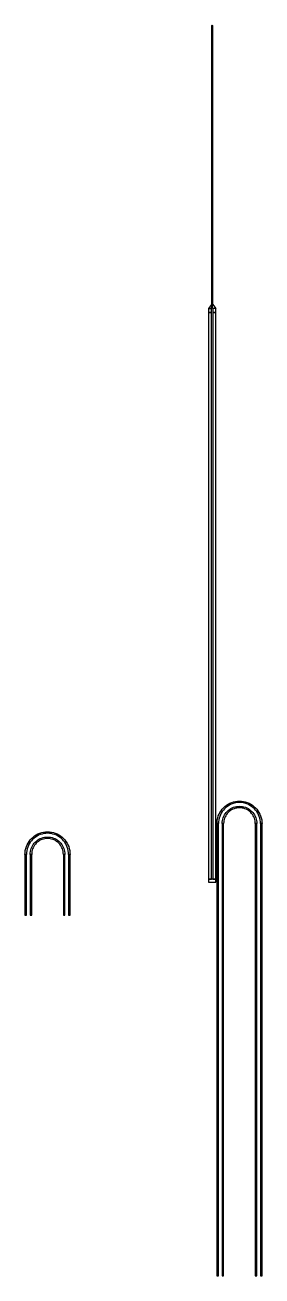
# Model space of a CAD drawing. Extents: x 0 to 42, y 0 to 14.
# Drawn here: x 25.09 to 26.33, y 5.2 to 11.71 of the extents above; entities that cross this region are included whole.
import ezdxf

# ---------------------------------------------------------------- set-up
doc = ezdxf.new("R2010")
doc.units = 0
doc.layers.add('MSgnd', color=3, linetype='CONTINUOUS')

msp = doc.modelspace()

# ---------------------------------------------------------------- linework, layer by layer
at = {"layer": 'MSgnd', "linetype": 'CONTINUOUS'}
for points in [[(26.0659, 11.7089), (26.0637, 11.7039), (26.0697, 11.7039), (26.0675, 11.7089), (26.0659, 11.7089)], [(26.0637, 11.7039), (26.0637, 11.6969), (26.0697, 11.6969), (26.0697, 11.7039), (26.0637, 11.7039)], [(26.0637, 11.6969), (26.0637, 10.254278), (26.0697, 10.254278), (26.0697, 11.6969), (26.0637, 11.6969)], [(26.0667, 10.254278), (26.0637, 10.254278), (26.0478, 10.233278), (26.0636, 10.233278), (26.0667, 10.254278)], [(26.0478, 10.233278), (26.0478, 10.212278), (26.0636, 10.212278), (26.0636, 10.233278), (26.0478, 10.233278)], [(26.0657, 10.254278), (26.06515, 10.247278), (26.06825, 10.247278), (26.0677, 10.254278), (26.0657, 10.254278)], [(26.0667, 10.254278), (26.0697, 10.254278), (26.0856, 10.233278), (26.0698, 10.233278), (26.0667, 10.254278)], [(26.0698, 10.233278), (26.0698, 10.212278), (26.0856, 10.212278), (26.0856, 10.233278), (26.0698, 10.233278)], [(26.0478, 10.212278), (26.0478, 7.265118), (26.0636, 7.265118), (26.0636, 10.212278), (26.0478, 10.212278)], [(26.0698, 10.212278), (26.0698, 7.265118), (26.0856, 7.265118), (26.0856, 10.212278), (26.0698, 10.212278)], [(26.209, 7.663139), (26.199448, 7.662722), (26.189968, 7.661474), (26.180633, 7.659404), (26.171515, 7.656529), (26.162681, 7.65287), (26.1542, 7.648455), (26.146136, 7.643318), (26.13855, 7.637497), (26.131501, 7.631038), (26.125042, 7.623988), (26.119221, 7.616403), (26.114084, 7.608339), (26.109669, 7.599858), (26.10601, 7.591024), (26.103135, 7.581905), (26.101065, 7.57257), (26.099817, 7.563091), (26.0994, 7.553539), (26.0916, 7.553539), (26.092047, 7.563771), (26.093384, 7.573925), (26.0956, 7.583924), (26.09868, 7.593692), (26.102599, 7.603154), (26.107329, 7.612239), (26.112832, 7.620877), (26.119066, 7.629002), (26.125986, 7.636553), (26.133537, 7.643472), (26.141662, 7.649707), (26.1503, 7.65521), (26.159385, 7.659939), (26.168847, 7.663859), (26.178615, 7.666938), (26.188614, 7.669155), (26.198768, 7.670492), (26.209, 7.670939), (26.209, 7.663139)], [(26.209, 7.636139), (26.201801, 7.635824), (26.194657, 7.634884), (26.187622, 7.633324), (26.180749, 7.631157), (26.174092, 7.6284), (26.1677, 7.625072), (26.161623, 7.621201), (26.155906, 7.616814), (26.150593, 7.611946), (26.145725, 7.606633), (26.141338, 7.600916), (26.137466, 7.594839), (26.134139, 7.588447), (26.131381, 7.58179), (26.129215, 7.574917), (26.127655, 7.567882), (26.126714, 7.560738), (26.1264, 7.553539), (26.1186, 7.553539), (26.118944, 7.561418), (26.119973, 7.569236), (26.12168, 7.576936), (26.124052, 7.584457), (26.12707, 7.591743), (26.130711, 7.598739), (26.134949, 7.60539), (26.13975, 7.611647), (26.145078, 7.617461), (26.150892, 7.622789), (26.157149, 7.62759), (26.1638, 7.631827), (26.170795, 7.635469), (26.178081, 7.638487), (26.185603, 7.640858), (26.193302, 7.642565), (26.201121, 7.643595), (26.209, 7.643939), (26.209, 7.636139)], [(26.3186, 7.553539), (26.318183, 7.563091), (26.316935, 7.57257), (26.314865, 7.581905), (26.31199, 7.591024), (26.308331, 7.599858), (26.303916, 7.608339), (26.298779, 7.616403), (26.292958, 7.623988), (26.286499, 7.631038), (26.27945, 7.637497), (26.271864, 7.643318), (26.2638, 7.648455), (26.255319, 7.65287), (26.246485, 7.656529), (26.237367, 7.659404), (26.228032, 7.661474), (26.218552, 7.662722), (26.209, 7.663139), (26.209, 7.670939), (26.219232, 7.670492), (26.229386, 7.669155), (26.239385, 7.666938), (26.249153, 7.663859), (26.258615, 7.659939), (26.2677, 7.65521), (26.276338, 7.649707), (26.284463, 7.643472), (26.292014, 7.636553), (26.298934, 7.629002), (26.305168, 7.620877), (26.310671, 7.612239), (26.315401, 7.603154), (26.31932, 7.593692), (26.3224, 7.583924), (26.324616, 7.573925), (26.325953, 7.563771), (26.3264, 7.553539), (26.3186, 7.553539)], [(26.2916, 7.553539), (26.291286, 7.560738), (26.290345, 7.567882), (26.288785, 7.574917), (26.286619, 7.58179), (26.283861, 7.588447), (26.280534, 7.594839), (26.276662, 7.600916), (26.272275, 7.606633), (26.267407, 7.611946), (26.262094, 7.616814), (26.256377, 7.621201), (26.2503, 7.625072), (26.243908, 7.6284), (26.237251, 7.631157), (26.230378, 7.633324), (26.223343, 7.634884), (26.216199, 7.635824), (26.209, 7.636139), (26.209, 7.643939), (26.216879, 7.643595), (26.224698, 7.642565), (26.232397, 7.640858), (26.239919, 7.638487), (26.247205, 7.635469), (26.2542, 7.631827), (26.260851, 7.62759), (26.267108, 7.622789), (26.272922, 7.617461), (26.27825, 7.611647), (26.283051, 7.60539), (26.287289, 7.598739), (26.29093, 7.591743), (26.293948, 7.584457), (26.29632, 7.576936), (26.298027, 7.569236), (26.299056, 7.561418), (26.2994, 7.553539), (26.2916, 7.553539)], [(26.0994, 7.249318), (26.0994, 7.553539), (26.0916, 7.553539), (26.0916, 7.249318), (26.0994, 7.249318)], [(26.1264, 7.249318), (26.1264, 7.553539), (26.1186, 7.553539), (26.1186, 7.249318), (26.1264, 7.249318)], [(26.2916, 7.553539), (26.2916, 7.249318), (26.2994, 7.249318), (26.2994, 7.553539), (26.2916, 7.553539)], [(26.3186, 7.553539), (26.3186, 7.249318), (26.3264, 7.249318), (26.3264, 7.553539), (26.3186, 7.553539)], [(25.209, 7.503248), (25.199448, 7.502831), (25.189968, 7.501583), (25.180633, 7.499513), (25.171515, 7.496638), (25.162681, 7.492979), (25.1542, 7.488564), (25.146136, 7.483427), (25.13855, 7.477606), (25.131501, 7.471147), (25.125042, 7.464097), (25.119221, 7.456512), (25.114084, 7.448448), (25.109669, 7.439967), (25.10601, 7.431133), (25.103135, 7.422014), (25.101065, 7.41268), (25.099817, 7.4032), (25.0994, 7.393648), (25.0916, 7.393648), (25.092047, 7.40388), (25.093384, 7.414034), (25.0956, 7.424033), (25.09868, 7.433801), (25.102599, 7.443263), (25.107329, 7.452348), (25.112832, 7.460986), (25.119066, 7.469111), (25.125986, 7.476662), (25.133537, 7.483581), (25.141662, 7.489816), (25.1503, 7.495319), (25.159385, 7.500048), (25.168847, 7.503968), (25.178615, 7.507047), (25.188614, 7.509264), (25.198768, 7.510601), (25.209, 7.511048), (25.209, 7.503248)], [(25.3186, 7.393648), (25.318183, 7.4032), (25.316935, 7.41268), (25.314865, 7.422014), (25.31199, 7.431133), (25.308331, 7.439967), (25.303916, 7.448448), (25.298779, 7.456512), (25.292958, 7.464097), (25.286499, 7.471147), (25.27945, 7.477606), (25.271864, 7.483427), (25.2638, 7.488564), (25.255319, 7.492979), (25.246485, 7.496638), (25.237367, 7.499513), (25.228032, 7.501583), (25.218552, 7.502831), (25.209, 7.503248), (25.209, 7.511048), (25.219232, 7.510601), (25.229386, 7.509264), (25.239385, 7.507047), (25.249153, 7.503968), (25.258615, 7.500048), (25.2677, 7.495319), (25.276338, 7.489816), (25.284463, 7.483581), (25.292014, 7.476662), (25.298934, 7.469111), (25.305168, 7.460986), (25.310671, 7.452348), (25.315401, 7.443263), (25.31932, 7.433801), (25.3224, 7.424033), (25.324616, 7.414034), (25.325953, 7.40388), (25.3264, 7.393648), (25.3186, 7.393648)], [(25.209, 7.476248), (25.201801, 7.475933), (25.194657, 7.474993), (25.187622, 7.473433), (25.180749, 7.471266), (25.174092, 7.468509), (25.1677, 7.465181), (25.161623, 7.46131), (25.155906, 7.456923), (25.150593, 7.452055), (25.145725, 7.446742), (25.141338, 7.441025), (25.137466, 7.434948), (25.134139, 7.428556), (25.131381, 7.421899), (25.129215, 7.415026), (25.127655, 7.407991), (25.126714, 7.400847), (25.1264, 7.393648), (25.1186, 7.393648), (25.118944, 7.401527), (25.119973, 7.409346), (25.12168, 7.417045), (25.124052, 7.424566), (25.12707, 7.431852), (25.130711, 7.438848), (25.134949, 7.445499), (25.13975, 7.451756), (25.145078, 7.45757), (25.150892, 7.462898), (25.157149, 7.467699), (25.1638, 7.471936), (25.170795, 7.475578), (25.178081, 7.478596), (25.185603, 7.480967), (25.193302, 7.482674), (25.201121, 7.483704), (25.209, 7.484048), (25.209, 7.476248)], [(25.2916, 7.393648), (25.291286, 7.400847), (25.290345, 7.407991), (25.288785, 7.415026), (25.286619, 7.421899), (25.283861, 7.428556), (25.280534, 7.434948), (25.276662, 7.441025), (25.272275, 7.446742), (25.267407, 7.452055), (25.262094, 7.456923), (25.256377, 7.46131), (25.2503, 7.465181), (25.243908, 7.468509), (25.237251, 7.471266), (25.230378, 7.473433), (25.223343, 7.474993), (25.216199, 7.475933), (25.209, 7.476248), (25.209, 7.484048), (25.216879, 7.483704), (25.224698, 7.482674), (25.232397, 7.480967), (25.239919, 7.478596), (25.247205, 7.475578), (25.2542, 7.471936), (25.260851, 7.467699), (25.267108, 7.462898), (25.272922, 7.45757), (25.27825, 7.451756), (25.283051, 7.445499), (25.287289, 7.438848), (25.29093, 7.431852), (25.293948, 7.424566), (25.29632, 7.417045), (25.298027, 7.409346), (25.299056, 7.401527), (25.2994, 7.393648), (25.2916, 7.393648)], [(25.0994, 7.077939), (25.0994, 7.393648), (25.0916, 7.393648), (25.0916, 7.077939), (25.0994, 7.077939)], [(25.1264, 7.077939), (25.1264, 7.393648), (25.1186, 7.393648), (25.1186, 7.077939), (25.1264, 7.077939)], [(25.2916, 7.393648), (25.2916, 7.077939), (25.2994, 7.077939), (25.2994, 7.393648), (25.2916, 7.393648)], [(25.3186, 7.393648), (25.3186, 7.077939), (25.3264, 7.077939), (25.3264, 7.393648), (25.3186, 7.393648)], [(26.0478, 7.265118), (26.0478, 7.249318), (26.0856, 7.249318), (26.0856, 7.265118), (26.0478, 7.265118)], [(26.0916, 7.249318), (26.0916, 7.149318), (26.0994, 7.149318), (26.0994, 7.249318), (26.0916, 7.249318)], [(26.1186, 7.249318), (26.1186, 7.149318), (26.1264, 7.149318), (26.1264, 7.249318), (26.1186, 7.249318)], [(26.2916, 7.249318), (26.2916, 7.149318), (26.2994, 7.149318), (26.2994, 7.249318), (26.2916, 7.249318)], [(26.3186, 7.249318), (26.3186, 7.149318), (26.3264, 7.149318), (26.3264, 7.249318), (26.3186, 7.249318)], [(26.0916, 7.149318), (26.0916, 5.2), (26.0994, 5.2), (26.0994, 7.149318), (26.0916, 7.149318)], [(26.1186, 7.149318), (26.1186, 5.2), (26.1264, 5.2), (26.1264, 7.149318), (26.1186, 7.149318)], [(26.2916, 7.149318), (26.2916, 5.2), (26.2994, 5.2), (26.2994, 7.149318), (26.2916, 7.149318)], [(26.3186, 7.149318), (26.3186, 5.2), (26.3264, 5.2), (26.3264, 7.149318), (26.3186, 7.149318)]]:
    msp.add_lwpolyline(points, close=True, dxfattribs=at)

doc.saveas('drawing.dxf')
